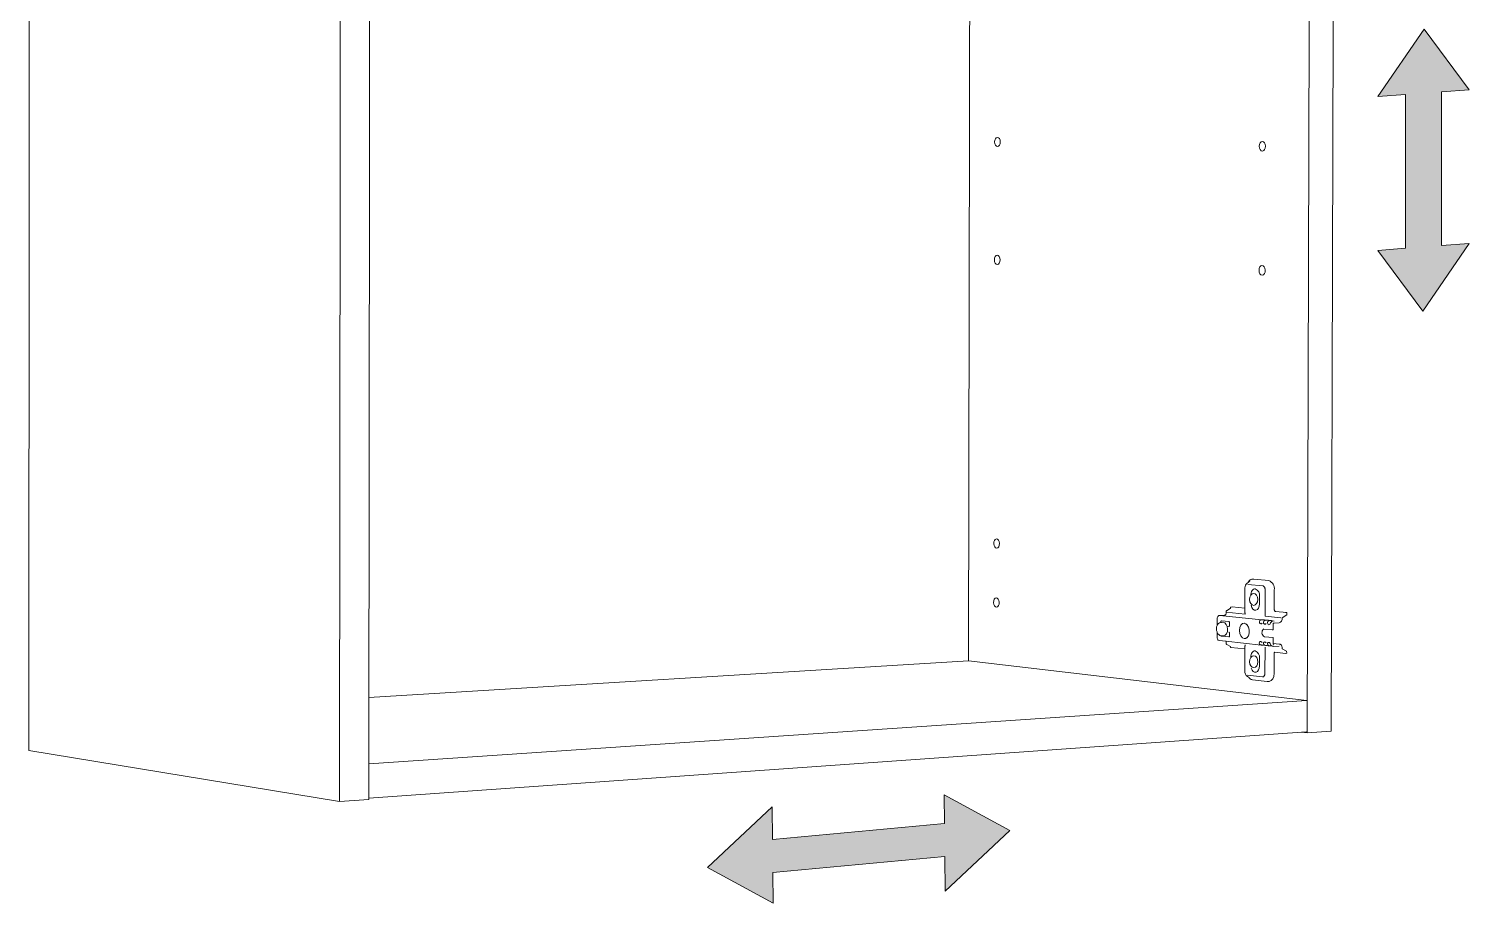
# Model space of a CAD drawing. Header units: metres. Extents: x -11.5 to 7.4, y -3.8 to 5.9.
# Drawn here: x 5.8093 to 6.1518, y 0.0843 to 0.2923 of the extents above; entities that cross this region are included whole.
import ezdxf

# ---------------------------------------------------------------- set-up
doc = ezdxf.new("R2010")
doc.units = ezdxf.units.M
doc.header["$MEASUREMENT"] = 0
doc.layers.add('PDF12_Geometry_Num_Penna__7_Num_Penna__7', color=7, linetype='Continuous', lineweight=18)

msp = doc.modelspace()

# ---------------------------------------------------------------- hatches: boundary and pattern name
at = {"layer": 'PDF12_Geometry_Num_Penna__7_Num_Penna__7', "linetype": 'Continuous', "lineweight": 18}
for points in [[(6.145262787451943, 0.2772834557861765), (6.151816868344985, 0.2777760867961305), (6.141119035839527, 0.292204892810898), (6.130117762288041, 0.2761421734713432), (6.136669386168562, 0.2766360329875575), (6.136669386168562, 0.240058487624963), (6.130117762288041, 0.2395646281087496), (6.140814366287238, 0.2251358220939821), (6.151816868344985, 0.2411985414335378), (6.145262787451943, 0.240705910423582)], [(6.026963900069113, 0.1100417389896302), (6.027022868369555, 0.1032640699574054), (5.986148008112142, 0.09939058972202375), (5.986081668774142, 0.1071805479118604), (5.970659001195653, 0.09277876903479676), (5.986279458281878, 0.0842775057208609), (5.986216804462661, 0.09154166323174184), (6.02709166472007, 0.0954176004796432), (6.027162918083107, 0.08713623978611018), (6.042585585661598, 0.1015417041819511)]]:
    msp.add_hatch(color=7, dxfattribs=at).paths.add_polyline_path(points)

# ---------------------------------------------------------------- linework, layer by layer
at = {"layer": 'PDF12_Geometry_Num_Penna__7_Num_Penna__7', "color": 7, "linetype": 'Continuous', "lineweight": 18, "flags": 128}
for points in [[(5.883144637909972, 0.1084545089026907), (5.809273328035646, 0.1206253204129766), (5.809436719368128, 0.4079557353614414), (5.883494762193854, 0.417055281223627)], [(5.883495007895107, 0.4170555269248775), (5.883144883611221, 0.1084547546039438)], [(5.890446142011132, 0.4076815327643786), (5.890115673827399, 0.1181631481682084)], [(6.113297668839662, 0.1248179665745086), (6.114075313301761, 0.4037675118224415)], [(6.118984301463056, 0.1252234964906833), (6.119759488912637, 0.4034371664893328)], [(6.033180755993991, 0.357893982446809), (6.032710238096703, 0.1419262675913018)], [(6.100201546414921, 0.161332366715377), (6.100088523839069, 0.1613200816527849), (6.099971815744443, 0.1612905975025622), (6.099856336156073, 0.1612402287459345), (6.099751913124036, 0.1611886314830455), (6.099654861129556, 0.1611198351325296), (6.099562723160115, 0.1610436677444547), (6.099465671165635, 0.1609441587374567), (6.099393189296341, 0.1608372786929033), (6.099305965351933, 0.160730398648349), (6.099239626013935, 0.1605989484786114), (6.099229797963861, 0.1605928059473145), (6.099688030798559, 0.1609281881560882)], [(6.100201546414921, 0.1613318753128725), (6.100475503310729, 0.1613441603754655)], [(6.100332382331526, 0.1613240128728144), (6.100597739683524, 0.1613362979354065)], [(6.100475134758852, 0.1613437918235885), (6.100530417540517, 0.1613437918235885), (6.100597985384777, 0.1613364207860331)], [(6.103295662279441, 0.1587908329662628), (6.103294433773179, 0.1589149120984459), (6.103271092154253, 0.1590389912306289), (6.103251436054107, 0.1591556993252565), (6.103219494891366, 0.159260122357292), (6.103181411197331, 0.159365773895586), (6.103129813934441, 0.1594529978399928), (6.103072074140256, 0.1595303937343244), (6.103014334346076, 0.1595967330723242), (6.102945537995558, 0.1596643009165808), (6.102876741645039, 0.1596999275980995), (6.102796888738187, 0.1597367827858758), (6.102720721350115, 0.1597552103797657), (6.099178937804727, 0.1600967351198346)], [(6.103284851424359, 0.1525475641568086), (6.103295907980691, 0.1587908329662628)], [(6.095087152007078, 0.1546077691535519), (6.095088380513339, 0.1544922895651837), (6.094224740613093, 0.1539284051921932)], [(6.095179535677774, 0.154723248741921), (6.0951365379587, 0.1547048211480329), (6.09510582530222, 0.154665508947736), (6.09508739770833, 0.1546077691535519)], [(6.095444647328518, 0.1547382365182841), (6.095179289976523, 0.1547234944431715)], [(6.095444524477893, 0.1547387279207877), (6.098474020913175, 0.1544377438872742), (6.098471563900658, 0.1536429003375464), (6.098474020913175, 0.153544619836806), (6.098488762988287, 0.1534524818673635), (6.0984973625321, 0.153354201366624), (6.098521932657288, 0.1532559208658855), (6.098541588757437, 0.15315149783385), (6.098579672451471, 0.153024961689149)], [(6.094020562872807, 0.1534976908977033), (6.094023019885325, 0.1532876163273738), (6.094007049303956, 0.1531684512202274), (6.093972651128697, 0.1530566571506373), (6.093912454321995, 0.1529559196373782), (6.093849800502772, 0.1528797522493059), (6.09375889103959, 0.1528293834926773), (6.093665524563887, 0.1528084988862712), (6.092422276229536, 0.1527298744856793)], [(6.092909747513204, 0.1510754451063612), (6.092849550706502, 0.1510828161439166), (6.092800410456132, 0.1510815876376572)], [(6.093238372937549, 0.1511126688460163), (6.092801024709258, 0.1510819561895351)], [(6.092912081675095, 0.1514522279760708), (6.092854341880912, 0.1514411714197381), (6.092808887149321, 0.1513908026631086)], [(6.094662457393262, 0.1512650036221626), (6.092911835973842, 0.1514517365735664)], [(6.093344024475845, 0.1511006294846764), (6.093282599162883, 0.1511129145472685), (6.093238372937549, 0.1511129145472685)], [(6.098579549600847, 0.1530250845397747), (6.094020562872807, 0.1534980594495812)], [(6.094020685723434, 0.1534976908977033), (6.094030513773507, 0.1536070279547754), (6.094056312404952, 0.153702851442997), (6.094104224149062, 0.1537888468811435), (6.094164420955764, 0.1538699282942524), (6.094224617762469, 0.1539288965946968)], [(6.094812458007514, 0.1510256906028618), (6.094800172944922, 0.1511129145472685), (6.094771917300957, 0.1511915389478604), (6.094724005556849, 0.1512480502357851), (6.094662580243886, 0.1512652493234148)], [(6.094812458007514, 0.1503298646576292), (6.094812458007514, 0.1510251992003582)], [(6.098341956490309, 0.150867950399177), (6.098496748278974, 0.1508323237176583), (6.098663825130229, 0.1507659843796594), (6.098808788868819, 0.1506640183601418), (6.09888864177567, 0.1506050500596992), (6.098957438126188, 0.1505301111778854), (6.099092573814705, 0.150365491339147), (6.099205596390552, 0.1501738443627065), (6.099302648385034, 0.149972369336191), (6.099384958304402, 0.1497438671719715), (6.099445155111107, 0.1495411636391974), (6.099478324780105, 0.1493286320563483), (6.09950043789277, 0.1491185574860179), (6.099510265942847, 0.1489035688906526), (6.099494295361474, 0.1486922658140628), (6.099472182248807, 0.1484883337750293), (6.099434098554774, 0.1482954582923295), (6.099381272785624, 0.1481001257971091), (6.09929527734748, 0.1478961937580765), (6.099199453859256, 0.1477205173630045), (6.099088888295926, 0.1475644970680818), (6.098956209619928, 0.1474269043670464), (6.09888864177567, 0.1473691645728614), (6.098811245881338, 0.1473175673099743), (6.098735078493265, 0.1472807121221971), (6.098649083055118, 0.147247542453198), (6.098495519772714, 0.1472143727841972), (6.098327214415198, 0.1472131442779387)], [(6.102968142510726, 0.1516753247127482), (6.102882147072579, 0.1516802387377849), (6.102764210471694, 0.1516888382815997), (6.102638902833249, 0.1516876097753403), (6.102495167600921, 0.1516937523066364)], [(6.107011156609882, 0.1521690613783369), (6.103285097125609, 0.152547441306182)], [(6.104904391225913, 0.1514684442586915), (6.104806110725175, 0.1514795008150251), (6.104693088149325, 0.1514844148400618), (6.104564094992103, 0.1514942428901351), (6.104420359759773, 0.1514917858776181)], [(6.1048924747152, 0.1513808517624078), (6.104961271065717, 0.1514213924689622), (6.105041123972565, 0.1514324490252967)], [(6.105398742144633, 0.1513898198581014), (6.105041246823193, 0.1514315890709144)], [(6.105405867480934, 0.1509237245833441), (6.105327243080344, 0.1509040684831975), (6.105271960298678, 0.1508536997265688), (6.105235105110902, 0.1507787608447542), (6.105226505567087, 0.1506915369003492)], [(6.106651204275925, 0.1510034546395698), (6.105405498929057, 0.1509236017327193)], [(6.108431678397441, 0.1534175922896015), (6.108430449891182, 0.1528954771294257), (6.107366563470682, 0.1521817149928069)], [(6.093004465345793, 0.1478578643627877), (6.092890214263683, 0.1478554073502689), (6.092773506169053, 0.1478775204629352), (6.092655569568167, 0.1479008620818618), (6.092549918029873, 0.1479487738259708), (6.092443037985321, 0.1480028281013777), (6.092343528978322, 0.1480716244518945), (6.092248933996359, 0.1481551628775248), (6.09214942498936, 0.148252214872004), (6.092059744032436, 0.1483554093977792), (6.091983576644365, 0.1484930020988138), (6.091902495231253, 0.1486342803186274), (6.091881610624844, 0.1486944771253285)], [(6.092780385804106, 0.147877274761683), (6.092792670866697, 0.1478662182053503), (6.092803727423034, 0.1478477906114621), (6.09282338352318, 0.147817077954981), (6.092861467217217, 0.1477912793235365), (6.092899550911254, 0.1477814512734632)], [(6.092842548220824, 0.1478662182053503), (6.092868346852267, 0.147817077954981), (6.092900288015009, 0.1477814512734632)], [(6.094802507106813, 0.1484961962150884), (6.094801278600556, 0.1478106897224318), (6.094795136069258, 0.1477234657780269), (6.094758280881482, 0.1476448413774349), (6.094711597643631, 0.1476030721646211), (6.094661228887002, 0.1475957011270665), (6.092899550911254, 0.147781205572211)], [(6.09344242782721, 0.1478878399155139), (6.093005079598921, 0.1478583557652904)], [(6.09481233515689, 0.1503301103588806), (6.094795136069258, 0.1502441149207332), (6.094766880425295, 0.1501740900639579), (6.094721425693704, 0.1501249498135877), (6.094661228887002, 0.1501163502697729), (6.09424476526512, 0.1501605764951055)], [(6.094802875658692, 0.1484966876175928), (6.094790590596098, 0.1485839115619978), (6.094762334952138, 0.1486588504438116), (6.09471196619551, 0.1487190472505144), (6.0946640544514, 0.1487436173756995)], [(6.102951311974975, 0.1494871093637915), (6.104936578089907, 0.1492868628435344)], [(6.104936823791158, 0.1492873542460389), (6.104949108853749, 0.1492873542460389), (6.105216923218263, 0.149299639308631)], [(6.105206726616313, 0.1460708791580982), (6.105219011678907, 0.1474455776621877)], [(6.105216308965137, 0.1492998850098832), (6.105226137015208, 0.150690554095342)], [(6.094003978038309, 0.1464152294625629), (6.094006435050828, 0.1462051548922334), (6.094008892063346, 0.1460933608226416), (6.094039604719827, 0.1460012228531982), (6.094080145426382, 0.145916455921312), (6.094135428208045, 0.1458476595707952), (6.094205453064824, 0.1457997478266835), (6.095061721927513, 0.1453292299293949)], [(6.09514476895064, 0.1451074845496025), (6.095105456750341, 0.1451259121434907), (6.095075972600121, 0.145166452850046), (6.095063687537527, 0.1452229641379708), (6.09506245903127, 0.1453286156762656)], [(6.09514526035314, 0.1451080988027327), (6.098452399203014, 0.1447518319875529), (6.098447485177978, 0.1451510965218059)], [(6.098555593728792, 0.1457104354216368), (6.098527338084828, 0.14559372732701), (6.098502767959642, 0.1454979038387885), (6.098483111859496, 0.145411908400642), (6.098462227253089, 0.1453246844562361), (6.098456084721793, 0.1452374605118303), (6.098447485177978, 0.1451502365674244)], [(6.102477477110787, 0.1456821797776744), (6.102457821010638, 0.1456944648402674), (6.102440621923011, 0.1456944648402674), (6.102413594785306, 0.1456932363340071), (6.102390253166382, 0.1456932363340071), (6.102371825572492, 0.1456920078277477)], [(6.10291531674158, 0.1456678062544405), (6.102885832591358, 0.1456678062544405), (6.102828092797173, 0.1456764057982554), (6.102767895990469, 0.1456751772919969), (6.102699099639954, 0.1456751772919969), (6.102613104201806, 0.1456837768358117), (6.102519737726105, 0.1456825483295523), (6.102477968513291, 0.1456825483295523)], [(6.103246399178442, 0.1389482455682804), (6.103258684241036, 0.145201342427808)], [(6.103438414706762, 0.1455802137581577), (6.103418758606615, 0.1455802137581577), (6.103400331012729, 0.1455802137581577), (6.103380674912581, 0.1455802137581577), (6.103358561799912, 0.1455912703144904), (6.103338905699763, 0.1455912703144904)], [(6.103882274018227, 0.1455598205542543), (6.103854018374264, 0.1455684200980683), (6.103796278580081, 0.1455671915918098), (6.103736081773377, 0.1455757911356237), (6.103661142891562, 0.1455757911356237), (6.103572690440899, 0.1455819336669206), (6.103486695002752, 0.1455807051606621), (6.103438783258643, 0.1455807051606621)], [(6.104405371983411, 0.1454811961536633), (6.104386944389521, 0.1454811961536633), (6.104368516795635, 0.1454799676474048), (6.104348860695486, 0.1454799676474048), (6.104326747582821, 0.1454799676474048), (6.104307091482672, 0.1454861101787008)], [(6.104851688307393, 0.1454584687878677), (6.104809919094579, 0.1454584687878677), (6.104764464362985, 0.1454646113191638), (6.104696896518728, 0.1454633828129044), (6.104628100168211, 0.1454732108629786), (6.104540876223805, 0.1454719823567192), (6.104443824229325, 0.1454818104067934), (6.104405740535288, 0.1454818104067934)], [(6.104762867304849, 0.1455148572251668), (6.104802179505144, 0.1454755450248708), (6.104851319755516, 0.1454583459372412)], [(6.105206726616313, 0.1460636309711676), (6.106629336864513, 0.1459100676887646)], [(6.105336456877287, 0.1458438512013904), (6.105384368621397, 0.1458315661387974), (6.105316800777139, 0.1458512222389459), (6.105259060982958, 0.1458991339830558), (6.1052185202764, 0.1459654733210556), (6.105207463720069, 0.1460526972654614)], [(6.106636830752693, 0.1454470436796562), (6.105381297355752, 0.1453684192790643)], [(6.105597883009253, 0.1439713619610581), (6.105530315164996, 0.143901337104281), (6.105472575370811, 0.1438153416661345), (6.10544677673937, 0.1436974050652475), (6.105429577651739, 0.1435733259330645)], [(6.108131677168936, 0.14369249104021), (6.105597268756124, 0.1439713619610581)], [(6.10734223904675, 0.1450319314146595), (6.107339782034229, 0.1451965512533979), (6.107296784315155, 0.1453587140796166), (6.107246415558528, 0.1455012208056887), (6.107165334145417, 0.1456277569503905), (6.107078110201012, 0.1457407795262409), (6.106970001650199, 0.1458280034706458), (6.10685329355557, 0.1458845147585723), (6.106727985917127, 0.1459127704025347)], [(6.10734223904675, 0.1450321771159109), (6.107344696059267, 0.1448196455330626), (6.10840735397351, 0.1442361050599237)], [(6.108407476824134, 0.1442354908067944), (6.108414847861692, 0.1437158326591357), (6.108143347978396, 0.14369249104021)], [(5.890135452778171, 0.133241096890357), (6.032710975200461, 0.1419254076369203)], [(6.032710483797954, 0.1419258990394248), (6.113173958259358, 0.1324885139559466)], [(6.105420363854792, 0.1389632333446418), (6.105430191904869, 0.1435725888293087)], [(6.102659787439658, 0.1381101585982281), (6.09911677538801, 0.1385217081950723)], [(6.103796769982583, 0.1370251418700663), (6.103838539195399, 0.1370189993387712), (6.1038655663331, 0.1370189993387712), (6.103902421520878, 0.1370189993387712), (6.103933134177359, 0.1370189993387712), (6.103963846833841, 0.1370202278450297), (6.104235346717132, 0.1370312844013624)], [(6.113174081109984, 0.1324883911053201), (5.890114199619887, 0.1174219903420086)], [(6.113150125237929, 0.1250693189551484), (5.890101300304163, 0.1092400158048497)], [(6.111951594531414, 0.1249811122057354), (6.113298037391539, 0.1248177208732555)], [(6.113297668839662, 0.1248179665745086), (6.11898442431368, 0.1252233736400568)], [(5.890116165229903, 0.1181637624213367), (5.890105108673568, 0.1089475084645244)], [(5.890105354374821, 0.1089475084645244), (5.883144637909972, 0.1084548774545695)]]:
    msp.add_lwpolyline(points, dxfattribs=at)
for points in [[(6.145262787451943, 0.2772834557861765), (6.151816868344985, 0.2777760867961305), (6.141119035839527, 0.292204892810898), (6.130117762288041, 0.2761421734713432), (6.136669386168562, 0.2766360329875575), (6.136669386168562, 0.240058487624963), (6.130117762288041, 0.2395646281087496), (6.140814366287238, 0.2251358220939821), (6.151816868344985, 0.2411985414335378), (6.145262787451943, 0.240705910423582)], [(6.098447608028602, 0.1536129247848201), (6.098464807116232, 0.1536325808849677), (6.098472178153788, 0.1536424089350419)], [(6.092898936658122, 0.1478554073502689), (6.092898936658122, 0.1478382082626393), (6.092879280557973, 0.1478369797563808), (6.092869452507902, 0.1478480363127135)], [(6.026963900069113, 0.1100417389896302), (6.027022868369555, 0.1032640699574054), (5.986148008112142, 0.09939058972202375), (5.986081668774142, 0.1071805479118604), (5.970659001195653, 0.09277876903479676), (5.986279458281878, 0.0842775057208609), (5.986216804462661, 0.09154166323174184), (6.02709166472007, 0.0954176004796432), (6.027162918083107, 0.08713623978611018), (6.042585585661598, 0.1015417041819511)]]:
    msp.add_lwpolyline(points, close=True, dxfattribs=at)
for points in [[(6.100597125430394, 0.1613371578897889), (6.104141365988298, 0.1610066897060527, -0.3591470132565442), (6.105469626955788, 0.1587920614725213), (6.105462255918233, 0.1541839344941147), (6.105473312474567, 0.1540659978932286), (6.105504025131047, 0.1539542038236377), (6.105544565837603, 0.1538436382603061), (6.105604762644306, 0.1537711563910111), (6.10568215853864, 0.1537146451030864), (6.10576078293923, 0.153694989002938), (6.108431555546817, 0.1534173465883493), (6.108169883713598, 0.153401376006979)], [(6.098473652361298, 0.1544382352897777), (6.098485937423892, 0.1592773214449217, -0.2321395710838908), (6.098982622504501, 0.1604050901909027), (6.099229552262608, 0.1605930516485676)], [(6.101963961494425, 0.1554621952568542), (6.10197256103824, 0.1573086401644908, 0.3520122419518292), (6.100944178448627, 0.1590271975705413)], [(6.09397142262244, 0.1465993825508232), (6.092337386447024, 0.1467756731990226), (6.092226820883694, 0.1468039288429868), (6.092132225901731, 0.1468604401309106), (6.092043773451065, 0.1469366075189829), (6.09197497710055, 0.1470410305510201), (6.091923379837661, 0.1471589671519054), (6.091882839131106, 0.1472928743341635), (6.091881610624844, 0.1474255530101605), (6.091881610624844, 0.148694599975955), (6.091843526930809, 0.1487879664516569), (6.091790701161662, 0.1489525862903953), (6.091751388961365, 0.1491270341792079), (6.091729275848699, 0.149300253561762), (6.091715762279851, 0.1494845295006471), (6.09171330526733, 0.1496589773894588), (6.091729275848699, 0.149819911709419), (6.091755074480144, 0.1499943595982298), (6.091801757717995, 0.1501491513868949), (6.091857040499661, 0.1503064001880769), (6.091886401799259, 0.1503833046799059, -0.2680617261428584), (6.092756061380172, 0.1510748308532328), (6.092760975405211, 0.1512283941356367), (6.092759746898951, 0.1512664778296733), (6.09275851839269, 0.1512971904861535), (6.092770803455283, 0.1513242176238574), (6.092779402999099, 0.1513524732678198), (6.092796602086727, 0.1513721293679673), (6.092808887149321, 0.1513905569618554)], [(6.091886401799258, 0.1503833046799059), (6.091889473064906, 0.1520161123490604), (6.091904215140016, 0.1521709041377246), (6.091942298834052, 0.1523195533950936), (6.092011095184571, 0.15245346057735), (6.092095862116459, 0.1525615691281637), (6.092188000085901, 0.1526512500850883), (6.092302251168009, 0.1527089898792724), (6.092422644781417, 0.1527298744856793), (6.102495167600921, 0.1516930152028815, 0.5578493458736474), (6.101955484801236, 0.1509699164186928)], [(6.103532026883718, 0.1508019796130542), (6.103484115139606, 0.1507417828063522), (6.103428832357942, 0.1506828145059087), (6.10338092061383, 0.150653330355687), (6.103324409325905, 0.1506263032179831), (6.103274040569277, 0.1506140181553919), (6.103226128825167, 0.1506127896491307), (6.103176988574797, 0.1506312172430206), (6.103126619818168, 0.1506484163306494), (6.103081165086577, 0.1506901855434641), (6.103020968279873, 0.1507282692375007), (6.102970599523246, 0.1507933800692403), (6.102924284837281, 0.1508683189510558, -0.5576065221080858), (6.103463599085078, 0.1515942432996384), (6.10310487525738, 0.151626184462379), (6.10310487525738, 0.1516458405625256), (6.103085219157231, 0.1516556686126007), (6.103036078906863, 0.1516630396501553), (6.102968511062603, 0.1516753247127482)], [(6.103463353383825, 0.1515942432996384), (6.103596032059823, 0.1515967003121563), (6.1037323962546, 0.151586872262083), (6.103838047792893, 0.1515807297307861), (6.103936696845512, 0.1515724987388491), (6.104004264689769, 0.1515602136762579), (6.104054633446397, 0.151554071144961), (6.104071832534027, 0.1515405575761104), (6.10442072831165, 0.1514914173257393, 0.5646038977416447), (6.103891856367046, 0.1507659843796585, 0.7059128732873088), (6.104501318322258, 0.1507095959423594, -0.2058265178632683), (6.105041246823193, 0.1514318347721666), (6.105041246823193, 0.1514441198347587), (6.105020362216786, 0.1514514908723141), (6.104971221966418, 0.1514625474286468), (6.104904882628418, 0.1514686899599438)], [(6.102808559547652, 0.1495062740614346), (6.102828215647799, 0.1495062740614346), (6.10284541473543, 0.1495062740614346), (6.102857699798019, 0.1495062740614346), (6.102951066273722, 0.149486617961287, 0.553115762503555), (6.103135219361985, 0.1476643746269568), (6.105218765977654, 0.1474457005128116)], [(6.101945533900498, 0.1463508557345961, 0.5435311195414092), (6.102371825572492, 0.1456923763796265), (6.093971914024941, 0.1465988911483187), (6.093990341618831, 0.1465092101913941), (6.094003855187681, 0.1464158437156922)], [(6.098452767754891, 0.1447522005394308), (6.098437288576038, 0.1395136041487817, 0.2606217614568455), (6.099083482868386, 0.1381929599200991), (6.09936493365238, 0.1380406251439528), (6.099377218714968, 0.1380221975500646), (6.099464442659373, 0.1379079464679558), (6.099572551210187, 0.137785095842033), (6.099700315861149, 0.1376683877474045), (6.099836680055924, 0.137572564259183), (6.099973044250699, 0.137512367452481), (6.100110636951735, 0.1374521706457781), (6.100254126482815, 0.1374255120599521), (6.103797138534462, 0.1370250190194398)], [(6.101924403592877, 0.1407177859840889), (6.10193546014921, 0.1425642308917254, 0.3464102531759213), (6.100905849053342, 0.1442899136340792)], [(6.102906962899015, 0.1462406587231238, 0.536138566058498), (6.103338782849139, 0.145591024613239), (6.103048855371959, 0.1456217372697202)], [(6.103875025831297, 0.1461374641973503, 0.5462143854605828), (6.104306968632045, 0.1454866015812035), (6.104017041154863, 0.1455136287189065)], [(6.10531716932902, 0.1453780016278872), (6.104984244132766, 0.1454111712968862, -0.2538588852634984), (6.104491735973436, 0.1460721076643576)]]:
    msp.add_lwpolyline(points, format="xyb", dxfattribs=at)
at = {"layer": 'PDF12_Geometry_Num_Penna__7_Num_Penna__7', "color": 7, "linetype": 'Continuous', "lineweight": 18}
for centre, major_axis, ratio in [((6.03963301933925, 0.2653504608579995), (-1.086250904691607e-05, 0.001095443029828502), 0.6111008957844887), ((6.102647334716474, 0.2643350984595223), (-6.24316087804995e-06, 0.001150434029138281), 0.6439154743603756), ((6.039571243272128, 0.2372943058653023), (-1.28117890341173e-05, 0.001099724410020098), 0.607250928720976), ((6.102569285424565, 0.2348339793250362), (-2.565908583207499e-05, 0.001157225982261534), 0.6379322172915534), ((6.039421503262274, 0.169822608764), (-4.647827203818623e-05, 0.0010934393148265), 0.6086784511758898), ((6.039387563353962, 0.155811459105573), (-6.34112235040618e-05, 0.001100279580410424), 0.6006519391909763)]:
    msp.add_ellipse(centre, major_axis=major_axis, ratio=ratio, dxfattribs=at)
for centre, major_axis, ratio, start_param, end_param in [((6.100819992551225, 0.15761435454412), (9.033169869798739e-05, 0.001416093751441833), 0.6437272582464544, 6.245569891445418, 7.966895225924364), ((6.100941185423142, 0.1555006331492521), (-9.475846546447298e-05, 0.001544705781420824), 0.6595422171711463, 1.766409817566729, 4.647085364744194), ((6.093360234144228, 0.1494944853220606), (-9.169398399500042e-05, 0.001606307627742887), 0.6217129809710266, 3.132090360192983, 6.207668117797962), ((6.098341532486012, 0.1490396782720227), (-0.0001317719759263981, 0.001830243707036439), 0.6378953969030592, 6.170120016343496, 9.30051484113218), ((6.102461383270176, 0.1662881897527164), (0.0001824749264107699, 0.01557448172581219), 0.1169815324467033, 2.961534717382151, 3.298008338797283), ((6.106337733350321, 0.1523245085816205), (-0.0004669756029151985, 0.001284204961808033), 0.7186914176292551, 2.981153211901463, 4.348864871965316), ((6.10083759222921, 0.1427552578945699), (-2.572972639569568e-05, 0.001540271647315628), 0.6317406748136856, 6.186174807732827, 7.817975594524474), ((6.102261471586869, 0.1456321634972157), (-5.752986297213878e-05, 0.0008974866129143333), 0.5226414999899965, 5.490297320532074, 6.892370098309634), ((6.103205499630116, 0.1447097779743087), (-1.26106212041676e-05, 0.001722597014340549), 0.3668270622669151, 5.735298912179539, 6.75553554248799), ((6.104179475672355, 0.1454554766214313), (-2.880552098449838e-05, 0.0008725387157580421), 0.5297865653083268, 5.480549739023092, 6.938726540857906), ((6.100898855852996, 0.1408151753304487), (-0.0001056316528336155, 0.001595409415650784), 0.6393773724890053, 1.924389739625036, 4.609055949959031), ((6.102780656834049, 0.1388165674582744), (0.00012718949392454, 0.0007050893502508205), 0.6363039310455275, 3.155744984993535, 5.012869384872843), ((6.103746773903373, 0.1395093598006758), (-0.0006024977475682648, 0.002457401880592902), 0.635420994658395, 3.06927349282728, 4.336441404939952)]:
    msp.add_ellipse(centre, major_axis=major_axis, ratio=ratio, start_param=start_param, end_param=end_param, dxfattribs=at)
for points in [[(6.099580659351501, 0.1565287843911243), (6.099580659351501, 0.1573064288532233), (6.100021693098565, 0.1579366525642127), (6.100565921371404, 0.1579366525642127)], [(6.100565921371409, 0.1579366525642127), (6.10111137815051, 0.1579366525642127), (6.101551183391311, 0.1573064288532233), (6.101551183391311, 0.1565287843911243)], [(6.100565921371409, 0.1551209162180367), (6.100021693098566, 0.1551209162180367), (6.0995806593515, 0.1557511399290261), (6.0995806593515, 0.1565287843911252)], [(6.101551183391319, 0.1565287843911243), (6.101551183391319, 0.1557511399290261), (6.101111378150511, 0.155120916218034), (6.100565921371413, 0.155120916218034)], [(6.0995939272191, 0.1417099276390505), (6.0995939272191, 0.1424875721011487), (6.100034960966166, 0.143117795812139), (6.100579189239012, 0.143117795812139)], [(6.100579189239012, 0.1403020594659621), (6.100034960966168, 0.1403020594659621), (6.099593927219107, 0.1409322831769515), (6.099593927219107, 0.1417099276390514)], [(6.100579189239012, 0.1431177958121372), (6.101124646018112, 0.1431177958121372), (6.101564451258914, 0.1424875721011496), (6.101564451258914, 0.1417099276390514)], [(6.10156445125892, 0.1417099276390505), (6.10156445125892, 0.1409322831769515), (6.101124646018112, 0.140302059465963), (6.10057918923901, 0.140302059465963)]]:
    msp.add_open_spline(points, degree=3, dxfattribs=at)

doc.saveas('drawing.dxf')
